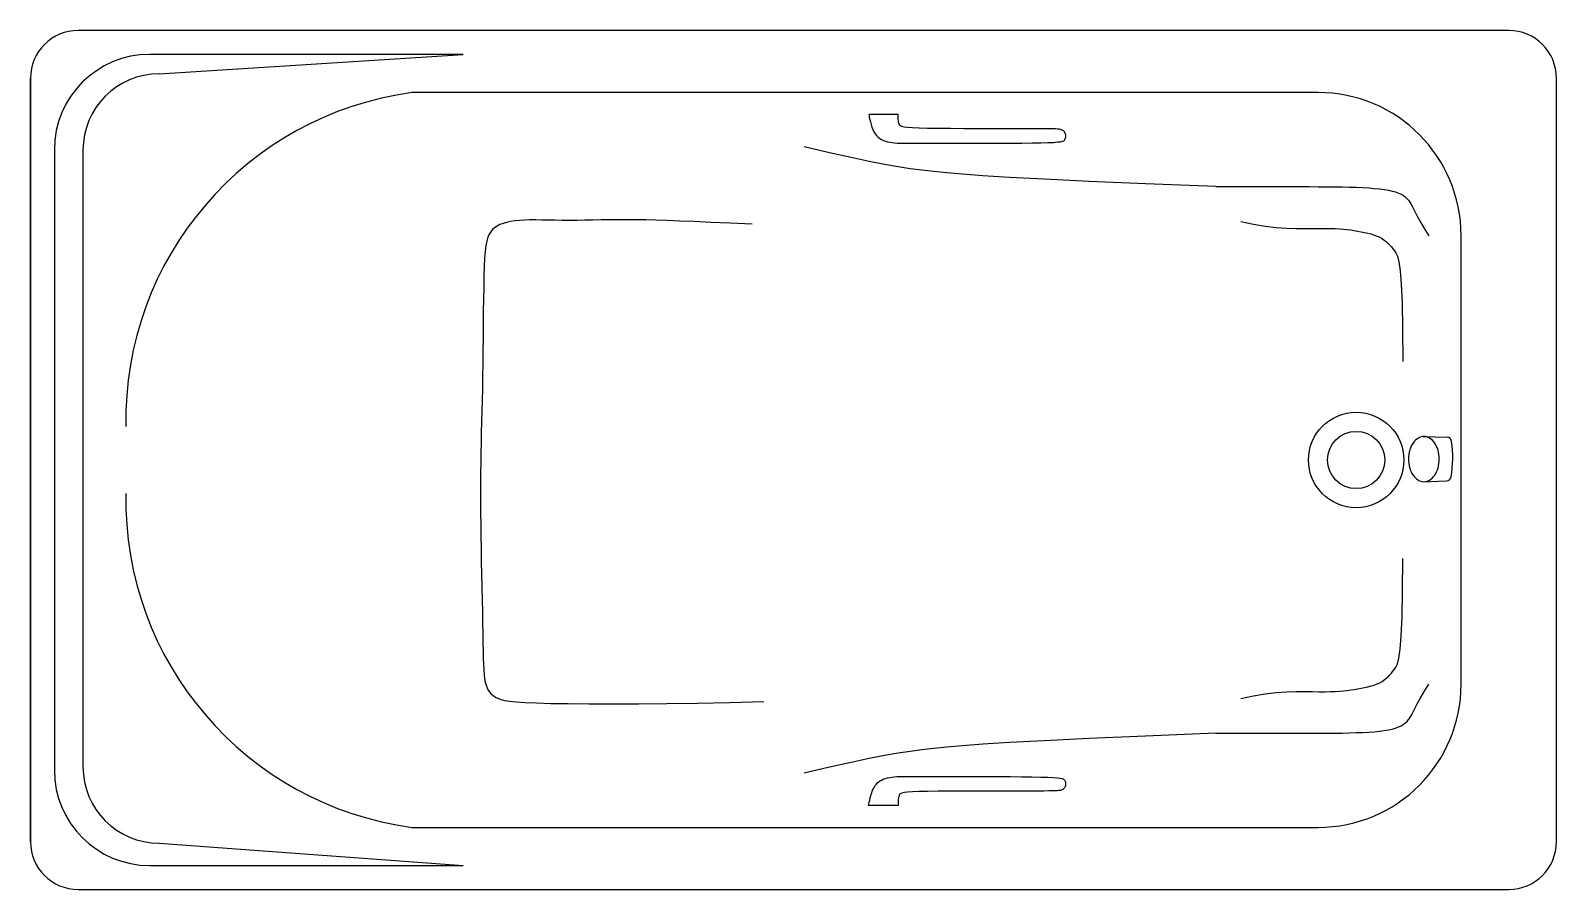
# Model space of a CAD drawing. Header units: millimetres. Extents: x -2989.86 to -2988.26, y 2937.39 to 2938.29.
import ezdxf

# ---------------------------------------------------------------- set-up
doc = ezdxf.new("R2010")
doc.units = ezdxf.units.MM
doc.header["$LTSCALE"] = 10
doc.layers.add('banheiro_louças', color=2, linetype='Continuous')

msp = doc.modelspace()

# ---------------------------------------------------------------- linework, layer by layer
at = {"layer": 'banheiro_louças'}
for p, q in [((-2988.312, 2938.2905), (-2989.812, 2938.2905)), ((-2989.862, 2938.2405), (-2989.862, 2937.4405)), ((-2989.862, 2937.4405), (-2989.862, 2938.2405)), ((-2988.262, 2937.4405), (-2988.262, 2938.2405)), ((-2989.812, 2937.3905), (-2988.312, 2937.3905))]:
    msp.add_line(p, q, dxfattribs=at)
at = {"layer": 'banheiro_louças', "color": 1}
for p, q in [((-2989.4084, 2938.2655), (-2989.737, 2938.2655)), ((-2989.727, 2938.2451), (-2989.4084, 2938.2655)), ((-2988.512, 2938.2255), (-2989.462, 2938.2255)), ((-2988.9522, 2938.2026), (-2988.983, 2938.2026)), ((-2989.837, 2938.1655), (-2989.837, 2937.5155)), ((-2989.807, 2938.1651), (-2989.807, 2937.519)), ((-2988.362, 2937.6055), (-2988.362, 2938.0755)), ((-2988.4016, 2937.8652), (-2988.3767, 2937.8643)), ((-2988.4022, 2937.8177), (-2988.3772, 2937.8186)), ((-2988.9524, 2937.4786), (-2988.9832, 2937.4786)), ((-2989.462, 2937.4555), (-2988.512, 2937.4555)), ((-2989.727, 2937.439), (-2989.4084, 2937.4155)), ((-2989.737, 2937.4155), (-2989.4084, 2937.4155))]:
    msp.add_line(p, q, dxfattribs=at)
for points in [[(-2988.983, 2938.2026), (-2988.9828, 2938.2012), (-2988.9825, 2938.1994), (-2988.982, 2938.1972), (-2988.9814, 2938.1947), (-2988.9807, 2938.1921), (-2988.9799, 2938.1894), (-2988.9789, 2938.1869), (-2988.9777, 2938.1845), (-2988.9764, 2938.1823), (-2988.9749, 2938.1805), (-2988.9733, 2938.1788), (-2988.9716, 2938.1775), (-2988.9697, 2938.1763), (-2988.9677, 2938.1753), (-2988.9656, 2938.1745), (-2988.9633, 2938.1739), (-2988.961, 2938.1734), (-2988.9586, 2938.173), (-2988.956, 2938.1727), (-2988.9533, 2938.1725), (-2988.9505, 2938.1724), (-2988.9475, 2938.1724), (-2988.9444, 2938.1723), (-2988.9411, 2938.1723), (-2988.9376, 2938.1723), (-2988.9337, 2938.1723), (-2988.9293, 2938.1723), (-2988.9242, 2938.1723), (-2988.9183, 2938.1723), (-2988.9115, 2938.1723), (-2988.9034, 2938.1723), (-2988.8941, 2938.1723), (-2988.8834, 2938.1723), (-2988.8716, 2938.1724), (-2988.8592, 2938.1724), (-2988.8467, 2938.1724), (-2988.8343, 2938.1725), (-2988.8225, 2938.1726), (-2988.8118, 2938.1727), (-2988.8026, 2938.1728), (-2988.7952, 2938.1731), (-2988.7894, 2938.1733), (-2988.7851, 2938.1737), (-2988.782, 2938.174), (-2988.7799, 2938.1745), (-2988.7786, 2938.175), (-2988.7778, 2938.1757), (-2988.7774, 2938.1764), (-2988.777, 2938.1772), (-2988.7768, 2938.1781), (-2988.7766, 2938.179), (-2988.7766, 2938.1799), (-2988.7766, 2938.1809), (-2988.7768, 2938.1818), (-2988.777, 2938.1827), (-2988.7774, 2938.1835), (-2988.7778, 2938.1842), (-2988.7783, 2938.1848), (-2988.7789, 2938.1853), (-2988.7796, 2938.1858), (-2988.7803, 2938.1862), (-2988.7811, 2938.1865), (-2988.782, 2938.1868), (-2988.7829, 2938.187), (-2988.7839, 2938.1872), (-2988.7853, 2938.1873), (-2988.7872, 2938.1874), (-2988.7901, 2938.1874), (-2988.794, 2938.1875), (-2988.7995, 2938.1875), (-2988.8066, 2938.1875), (-2988.8158, 2938.1875), (-2988.827, 2938.1875), (-2988.84, 2938.1875), (-2988.8541, 2938.1875), (-2988.8688, 2938.1876), (-2988.8834, 2938.1876), (-2988.8974, 2938.1877), (-2988.9103, 2938.1878), (-2988.9214, 2938.188), (-2988.9303, 2938.1882), (-2988.9372, 2938.1885), (-2988.9423, 2938.1888), (-2988.946, 2938.1893), (-2988.9484, 2938.1898), (-2988.9499, 2938.1905), (-2988.9507, 2938.1913), (-2988.9512, 2938.1923), (-2988.9515, 2938.1934), (-2988.9518, 2938.1947), (-2988.952, 2938.196), (-2988.9521, 2938.1974), (-2988.9522, 2938.1988), (-2988.9522, 2938.2001), (-2988.9522, 2938.2014), (-2988.9522, 2938.2026)], [(-2988.6192, 2938.1269), (-2988.6928, 2938.1298), (-2988.7521, 2938.1324), (-2988.799, 2938.1346), (-2988.8355, 2938.1366), (-2988.8634, 2938.1383), (-2988.8847, 2938.1399), (-2988.9012, 2938.1413), (-2988.9148, 2938.1427), (-2988.9273, 2938.1442), (-2988.9396, 2938.1457), (-2988.9524, 2938.1477), (-2988.9665, 2938.1501), (-2988.9827, 2938.1533), (-2989.0016, 2938.1573), (-2989.0241, 2938.1624), (-2989.0508, 2938.1686)], [(-2988.6192, 2938.1269), (-2988.615, 2938.1269), (-2988.604, 2938.1269), (-2988.5931, 2938.1269), (-2988.5822, 2938.1269), (-2988.5714, 2938.1269), (-2988.5608, 2938.1269), (-2988.5504, 2938.1269), (-2988.5403, 2938.1269), (-2988.5305, 2938.1269), (-2988.5211, 2938.1269), (-2988.5119, 2938.1268), (-2988.5032, 2938.1268), (-2988.4948, 2938.1267), (-2988.4868, 2938.1266), (-2988.4792, 2938.1264), (-2988.472, 2938.1262), (-2988.4652, 2938.1259), (-2988.4589, 2938.1256), (-2988.4531, 2938.1251), (-2988.4477, 2938.1246), (-2988.4427, 2938.124), (-2988.4382, 2938.1232), (-2988.4342, 2938.1223), (-2988.4306, 2938.1213), (-2988.4275, 2938.1202), (-2988.4248, 2938.1189), (-2988.4224, 2938.1175), (-2988.4204, 2938.116), (-2988.4186, 2938.1143), (-2988.4171, 2938.1126), (-2988.4157, 2938.1107), (-2988.4146, 2938.1088), (-2988.4134, 2938.1065), (-2988.412, 2938.1037), (-2988.4102, 2938.1002), (-2988.4079, 2938.0959), (-2988.4048, 2938.0904), (-2988.4009, 2938.0836), (-2988.3958, 2938.0754)], [(-2989.1052, 2938.0875), (-2989.1285, 2938.0886), (-2989.1487, 2938.0895), (-2989.1661, 2938.0903), (-2989.1813, 2938.0909), (-2989.1945, 2938.0915), (-2989.2062, 2938.0919), (-2989.2168, 2938.0921), (-2989.2268, 2938.0923), (-2989.2364, 2938.0923), (-2989.2458, 2938.0923), (-2989.2549, 2938.0922), (-2989.2638, 2938.092), (-2989.2724, 2938.0918), (-2989.2807, 2938.0917), (-2989.2889, 2938.0916), (-2989.2968, 2938.0915), (-2989.3044, 2938.0916), (-2989.3118, 2938.0917), (-2989.3189, 2938.0918), (-2989.3257, 2938.0919), (-2989.3322, 2938.092), (-2989.3383, 2938.092), (-2989.344, 2938.0918), (-2989.3493, 2938.0915), (-2989.3542, 2938.0911), (-2989.3587, 2938.0904), (-2989.3628, 2938.0895), (-2989.3665, 2938.0884), (-2989.3698, 2938.0872), (-2989.3728, 2938.0856), (-2989.3754, 2938.0839), (-2989.3776, 2938.0819), (-2989.3795, 2938.0797), (-2989.3812, 2938.0771), (-2989.3825, 2938.0739), (-2989.3836, 2938.0699), (-2989.3845, 2938.0651), (-2989.3852, 2938.0591), (-2989.3858, 2938.0519), (-2989.3862, 2938.0433), (-2989.3865, 2938.0332), (-2989.3868, 2938.0217), (-2989.387, 2938.0093), (-2989.3872, 2937.996), (-2989.3873, 2937.9823), (-2989.3874, 2937.9683), (-2989.3876, 2937.9544), (-2989.3877, 2937.9408), (-2989.3879, 2937.9277), (-2989.3882, 2937.9152), (-2989.3884, 2937.9031), (-2989.3887, 2937.8915), (-2989.389, 2937.8803), (-2989.3893, 2937.8693), (-2989.3895, 2937.8586), (-2989.3897, 2937.8481), (-2989.3899, 2937.8377), (-2989.39, 2937.8274), (-2989.3901, 2937.817), (-2989.3901, 2937.8065), (-2989.3901, 2937.7956), (-2989.39, 2937.7844), (-2989.3899, 2937.7728), (-2989.3897, 2937.7605), (-2989.3895, 2937.7476), (-2989.3893, 2937.7342), (-2989.389, 2937.7207), (-2989.3887, 2937.7072), (-2989.3884, 2937.694), (-2989.3882, 2937.6813), (-2989.3879, 2937.6694), (-2989.3877, 2937.6585), (-2989.3876, 2937.6488), (-2989.3874, 2937.6402), (-2989.3872, 2937.6327), (-2989.387, 2937.6262), (-2989.3867, 2937.6205), (-2989.3864, 2937.6156), (-2989.3859, 2937.6114), (-2989.3852, 2937.6077), (-2989.3843, 2937.6045), (-2989.3833, 2937.6018), (-2989.3821, 2937.5994), (-2989.3807, 2937.5974), (-2989.3792, 2937.5956), (-2989.3774, 2937.5941), (-2989.3756, 2937.5927), (-2989.3736, 2937.5916), (-2989.3713, 2937.5905), (-2989.3686, 2937.5895), (-2989.3648, 2937.5886), (-2989.3596, 2937.5878), (-2989.3526, 2937.5871), (-2989.3434, 2937.5864), (-2989.3315, 2937.5859), (-2989.3165, 2937.5855), (-2989.2981, 2937.5852), (-2989.2764, 2937.585), (-2989.2518, 2937.5849), (-2989.2245, 2937.585), (-2989.1947, 2937.5853), (-2989.1627, 2937.5858), (-2989.1287, 2937.5865), (-2989.0931, 2937.5875)], [(-2988.5929, 2938.0905), (-2988.5796, 2938.0876), (-2988.5673, 2938.0855), (-2988.5558, 2938.0841), (-2988.5451, 2938.0834), (-2988.5353, 2938.083), (-2988.5264, 2938.083), (-2988.5182, 2938.0831), (-2988.511, 2938.0832), (-2988.5046, 2938.0832), (-2988.4989, 2938.0832), (-2988.4939, 2938.083), (-2988.4893, 2938.0827), (-2988.4852, 2938.0824), (-2988.4814, 2938.082), (-2988.4777, 2938.0815), (-2988.4741, 2938.0809), (-2988.4705, 2938.0803), (-2988.4669, 2938.0797), (-2988.4633, 2938.079), (-2988.4598, 2938.0782), (-2988.4564, 2938.0773), (-2988.4531, 2938.0762), (-2988.4501, 2938.0751), (-2988.4473, 2938.0739), (-2988.4448, 2938.0725), (-2988.4425, 2938.0709), (-2988.4405, 2938.0693), (-2988.4386, 2938.0675), (-2988.4368, 2938.0657), (-2988.4351, 2938.0638), (-2988.4335, 2938.0618), (-2988.4319, 2938.0597), (-2988.4303, 2938.0574), (-2988.4287, 2938.0539), (-2988.4272, 2938.0481), (-2988.4259, 2938.0388), (-2988.4247, 2938.0248), (-2988.4238, 2938.005), (-2988.4233, 2937.9783), (-2988.4231, 2937.9436)], [(-2988.5929, 2937.5904), (-2988.5796, 2937.5934), (-2988.5673, 2937.5954), (-2988.5558, 2937.5968), (-2988.5451, 2937.5976), (-2988.5353, 2937.5979), (-2988.5264, 2937.598), (-2988.5182, 2937.5979), (-2988.511, 2937.5977), (-2988.5046, 2937.5977), (-2988.4989, 2937.5978), (-2988.4939, 2937.598), (-2988.4893, 2937.5982), (-2988.4852, 2937.5986), (-2988.4814, 2937.599), (-2988.4777, 2937.5995), (-2988.4741, 2937.6), (-2988.4705, 2937.6006), (-2988.4669, 2937.6013), (-2988.4633, 2937.602), (-2988.4598, 2937.6028), (-2988.4564, 2937.6037), (-2988.4531, 2937.6047), (-2988.4501, 2937.6058), (-2988.4473, 2937.6071), (-2988.4448, 2937.6085), (-2988.4425, 2937.61), (-2988.4405, 2937.6117), (-2988.4386, 2937.6134), (-2988.4368, 2937.6152), (-2988.4351, 2937.6172), (-2988.4335, 2937.6192), (-2988.4319, 2937.6212), (-2988.4303, 2937.6235), (-2988.4287, 2937.627), (-2988.4272, 2937.6329), (-2988.4259, 2937.6422), (-2988.4247, 2937.6562), (-2988.4238, 2937.6759), (-2988.4233, 2937.7026), (-2988.4231, 2937.7374)], [(-2988.6192, 2937.5541), (-2988.615, 2937.5541), (-2988.604, 2937.5541), (-2988.5931, 2937.5541), (-2988.5822, 2937.5541), (-2988.5714, 2937.5541), (-2988.5608, 2937.5541), (-2988.5504, 2937.5541), (-2988.5403, 2937.5541), (-2988.5305, 2937.5541), (-2988.5211, 2937.5541), (-2988.5119, 2937.5541), (-2988.5032, 2937.5542), (-2988.4948, 2937.5543), (-2988.4868, 2937.5544), (-2988.4792, 2937.5546), (-2988.472, 2937.5548), (-2988.4652, 2937.5551), (-2988.4589, 2937.5554), (-2988.4531, 2937.5558), (-2988.4477, 2937.5563), (-2988.4427, 2937.557), (-2988.4382, 2937.5577), (-2988.4342, 2937.5586), (-2988.4306, 2937.5596), (-2988.4275, 2937.5608), (-2988.4248, 2937.5621), (-2988.4224, 2937.5635), (-2988.4204, 2937.565), (-2988.4186, 2937.5666), (-2988.4171, 2937.5684), (-2988.4157, 2937.5702), (-2988.4146, 2937.5722), (-2988.4134, 2937.5745), (-2988.412, 2937.5772), (-2988.4102, 2937.5807), (-2988.4079, 2937.5851), (-2988.4048, 2937.5905), (-2988.4009, 2937.5973), (-2988.3958, 2937.6056)], [(-2988.6192, 2937.5541), (-2988.6928, 2937.5511), (-2988.7521, 2937.5485), (-2988.799, 2937.5463), (-2988.8355, 2937.5443), (-2988.8634, 2937.5426), (-2988.8847, 2937.5411), (-2988.9012, 2937.5396), (-2988.9148, 2937.5382), (-2988.9273, 2937.5368), (-2988.9396, 2937.5352), (-2988.9524, 2937.5333), (-2988.9665, 2937.5308), (-2988.9827, 2937.5277), (-2989.0016, 2937.5236), (-2989.0241, 2937.5186), (-2989.0508, 2937.5123)], [(-2988.9832, 2937.4786), (-2988.9829, 2937.48), (-2988.9826, 2937.4818), (-2988.9821, 2937.4841), (-2988.9816, 2937.4865), (-2988.9809, 2937.4891), (-2988.98, 2937.4918), (-2988.979, 2937.4944), (-2988.9779, 2937.4967), (-2988.9766, 2937.4989), (-2988.9751, 2937.5007), (-2988.9735, 2937.5024), (-2988.9717, 2937.5038), (-2988.9698, 2937.5049), (-2988.9678, 2937.5059), (-2988.9657, 2937.5067), (-2988.9635, 2937.5073), (-2988.9611, 2937.5078), (-2988.9587, 2937.5082), (-2988.9562, 2937.5085), (-2988.9535, 2937.5087), (-2988.9507, 2937.5088), (-2988.9477, 2937.5088), (-2988.9445, 2937.5088), (-2988.9412, 2937.5089), (-2988.9377, 2937.5088), (-2988.9338, 2937.5088), (-2988.9294, 2937.5088), (-2988.9244, 2937.5088), (-2988.9185, 2937.5088), (-2988.9116, 2937.5088), (-2988.9036, 2937.5088), (-2988.8942, 2937.5088), (-2988.8835, 2937.5088), (-2988.8718, 2937.5088), (-2988.8594, 2937.5088), (-2988.8468, 2937.5087), (-2988.8344, 2937.5087), (-2988.8227, 2937.5086), (-2988.812, 2937.5085), (-2988.8028, 2937.5083), (-2988.7953, 2937.5081), (-2988.7896, 2937.5078), (-2988.7853, 2937.5075), (-2988.7822, 2937.5071), (-2988.7801, 2937.5066), (-2988.7787, 2937.5061), (-2988.778, 2937.5054), (-2988.7775, 2937.5047), (-2988.7772, 2937.5039), (-2988.7769, 2937.5031), (-2988.7768, 2937.5021), (-2988.7767, 2937.5012), (-2988.7768, 2937.5003), (-2988.7769, 2937.4993), (-2988.7772, 2937.4985), (-2988.7775, 2937.4977), (-2988.7779, 2937.497), (-2988.7784, 2937.4963), (-2988.779, 2937.4958), (-2988.7797, 2937.4953), (-2988.7805, 2937.4949), (-2988.7813, 2937.4946), (-2988.7821, 2937.4943), (-2988.7831, 2937.4941), (-2988.7841, 2937.494), (-2988.7854, 2937.4938), (-2988.7874, 2937.4937), (-2988.7902, 2937.4937), (-2988.7942, 2937.4937), (-2988.7996, 2937.4936), (-2988.8068, 2937.4936), (-2988.8159, 2937.4936), (-2988.8272, 2937.4936), (-2988.8402, 2937.4936), (-2988.8543, 2937.4936), (-2988.8689, 2937.4936), (-2988.8835, 2937.4935), (-2988.8976, 2937.4935), (-2988.9104, 2937.4933), (-2988.9215, 2937.4932), (-2988.9305, 2937.493), (-2988.9373, 2937.4927), (-2988.9425, 2937.4923), (-2988.9461, 2937.4919), (-2988.9485, 2937.4914), (-2988.95, 2937.4907), (-2988.9509, 2937.4899), (-2988.9513, 2937.4889), (-2988.9517, 2937.4878), (-2988.9519, 2937.4865), (-2988.9521, 2937.4852), (-2988.9522, 2937.4838), (-2988.9523, 2937.4824), (-2988.9523, 2937.4811), (-2988.9524, 2937.4798), (-2988.9524, 2937.4786)]]:
    msp.add_lwpolyline(points, dxfattribs=at)
msp.add_lwpolyline([(-2988.401, 2937.8177, 0.137453), (-2988.3952, 2937.8194, 0.107024), (-2988.3896, 2937.8247, 0.080915), (-2988.3862, 2937.832, 0.068853), (-2988.3849, 2937.8414, 0.068853), (-2988.3862, 2937.8509, 0.080915), (-2988.3896, 2937.8582, 0.107024), (-2988.3952, 2937.8635, 0.137453), (-2988.401, 2937.8651, 0.137453), (-2988.4068, 2937.8635, 0.107024), (-2988.4124, 2937.8582, 0.080915), (-2988.4159, 2937.8509, 0.068853), (-2988.4172, 2937.8414, 0.068853), (-2988.4159, 2937.832, 0.080915), (-2988.4124, 2937.8247, 0.107024), (-2988.4068, 2937.8194, 0.137453)], format="xyb", close=True, dxfattribs=at)
for radius in [0.05, 0.03]:
    msp.add_circle((-2988.472, 2937.8405), radius, dxfattribs=at)
at = {"layer": 'banheiro_louças'}
for centre, start, end in [((-2989.812, 2938.2405), 90, 180), ((-2988.312, 2938.2405), 0, 90), ((-2989.812, 2937.4405), 180, 270), ((-2988.312, 2937.4405), 270, 0)]:
    msp.add_arc(centre, 0.05, start, end, dxfattribs=at)
at = {"layer": 'banheiro_louças', "color": 1}
for centre, radius, start, end in [((-2989.737, 2938.1655), 0.1, 90, 180), ((-2989.727, 2938.1651), 0.08, 90, 180), ((-2989.4158, 2937.8823), 0.3462, 97.6625, 181.1349), ((-2988.512, 2938.0755), 0.15, 0, 90), ((-2988.3769, 2937.8593), 0.005, 8.4021, 88), ((-2988.4876, 2937.8429), 0.1169, 350.035, 8.4021), ((-2988.3773, 2937.8236), 0.005, 272, 350.035), ((-2989.4158, 2937.7986), 0.3462, 178.8651, 262.3375), ((-2988.512, 2937.6055), 0.15, 270, 0), ((-2989.737, 2937.5155), 0.1, 180, 270), ((-2989.727, 2937.519), 0.08, 180, 270)]:
    msp.add_arc(centre, radius, start, end, dxfattribs=at)

doc.saveas('drawing.dxf')
